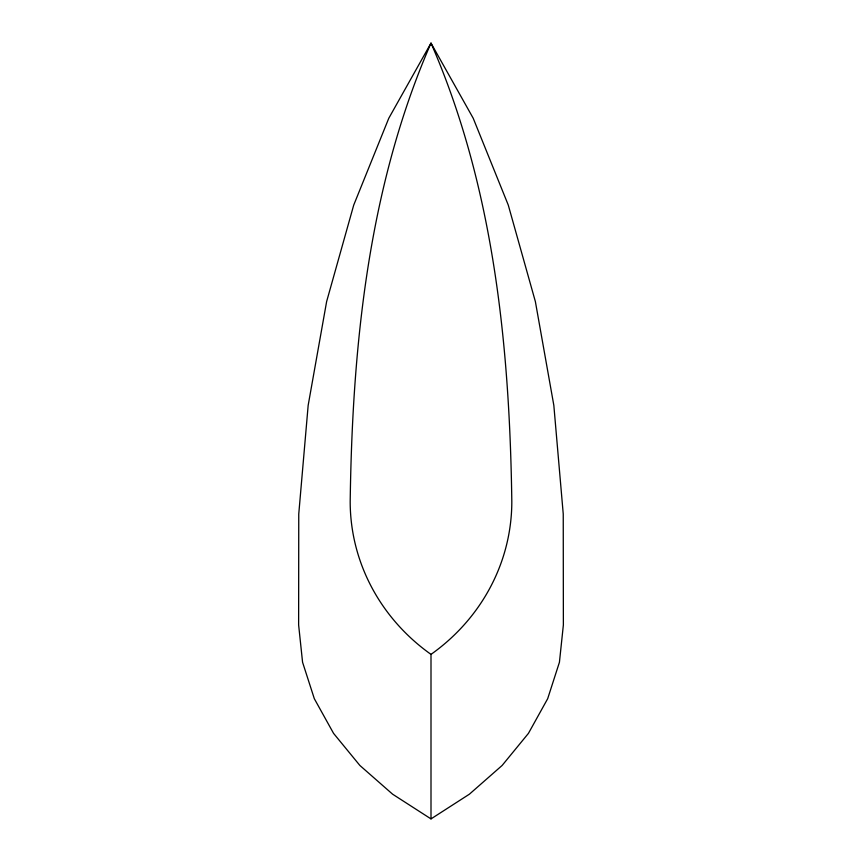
<?xml version="1.0" encoding="UTF-8"?>
<svg xmlns="http://www.w3.org/2000/svg" width="862" height="862" viewBox="0 0 862 862"><rect width="100%" height="100%" fill="white"/><g stroke="black" fill="none" stroke-linecap="round" stroke-linejoin="round"><path stroke-width="1.29" d="M431 818.9L469.391 794.193L502.126 765.456L528.438 733.368L547.682 698.694L559.427 662.275L563.371 624.95L563.242 514.021L553.835 405.366L535.367 301.56L508.278 205.091L473.206 118.245L431 43.1L388.794 118.245L353.722 205.091L326.633 301.56L308.165 405.366L298.758 514.021L298.629 624.95L302.573 662.275L314.318 698.694L333.562 733.368L359.874 765.456L392.609 794.193L431 818.9L431 654.377A202.031 191.019 0 0 1 350.187 501.555C352.375 346.125 368.214 186.935 431 43.1C493.786 186.935 509.625 346.125 511.812 501.555A202.031 191.019 0 0 1 431 654.377"/></g></svg>
